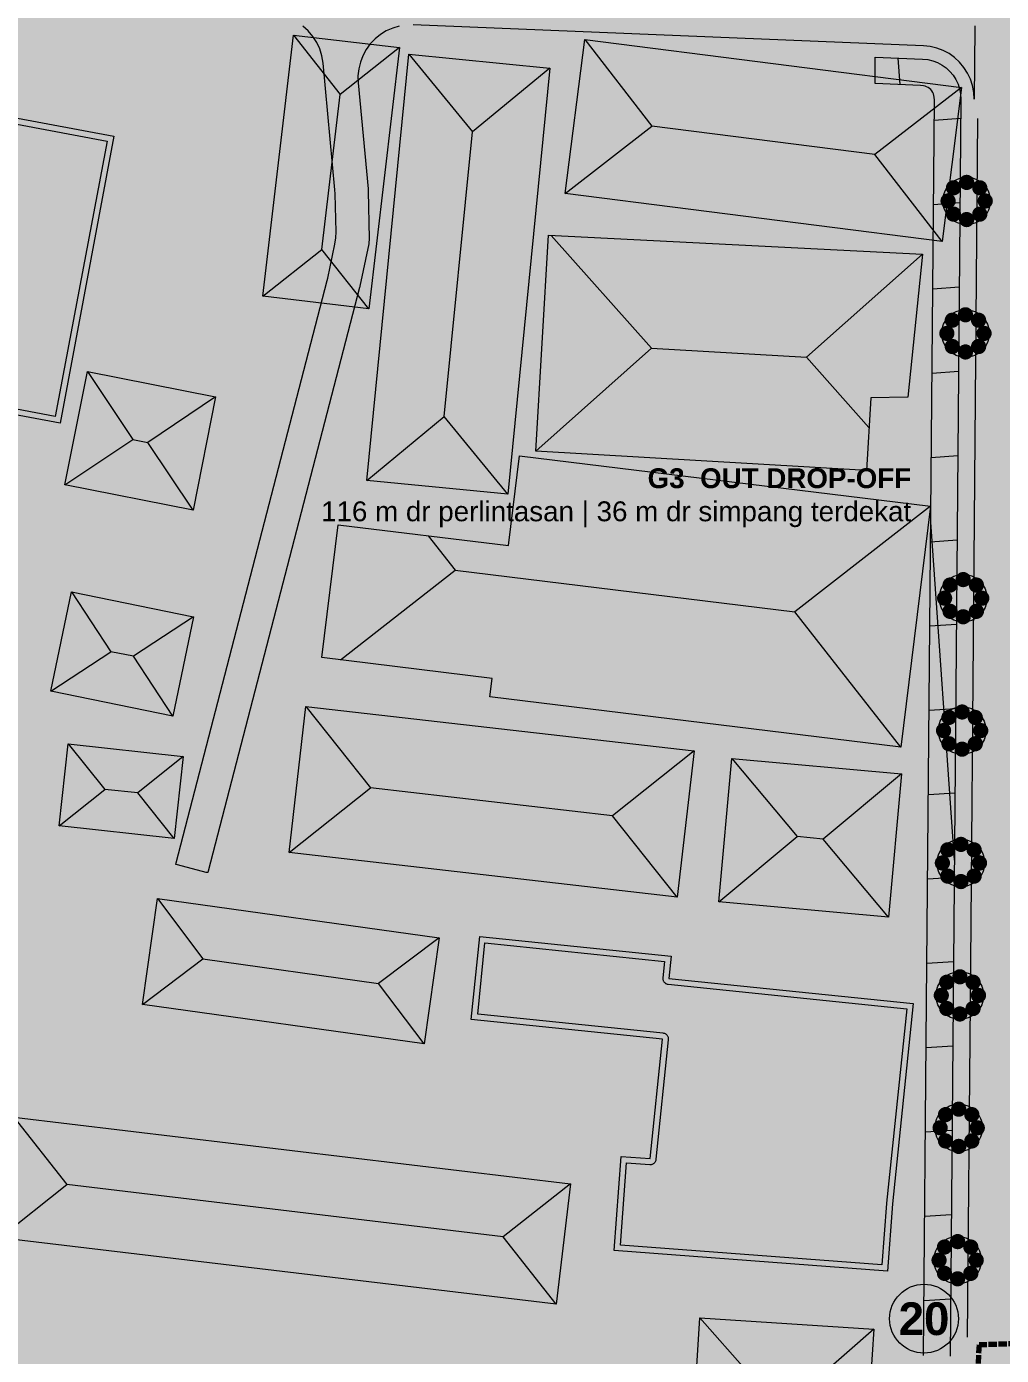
# Model space of a CAD drawing. Header units: metres. Extents: x 305909 to 307171, y 9156037 to 9156671.
# Drawn here: x 306800 to 306873.6, y 9156197.2 to 9156297.6 of the extents above; entities that cross this region are included whole.
import ezdxf
from ezdxf.enums import TextEntityAlignment as Align

# ---------------------------------------------------------------- set-up
doc = ezdxf.new("R2010")
doc.units = ezdxf.units.M
doc.linetypes.add('DASHED2', pattern=[0.762, 0.635, -0.127])
for name, color, linetype, lineweight, true_color in [('B-BANGUNAN_PERDAGANGAN', 7, 'Continuous', 13, 0xde7878), ('B-BAYANGAN', 7, 'Continuous', 0, 0x76786c), ('B-DELINEASI', 7, 'DASHED2', 70, 0xc800c8), ('J-BADAN_KOLEKTOR', 7, 'Continuous', 13, 0x6e6e6e), ('J-MARKA_TEPI', 7, 'Continuous', 13, 0xffffff), ('J-PERKERASAN_JALAN', 7, 'Continuous', 9, 0x989896), ('P-TROTOAR_AYANI', 7, 'Continuous', 9, 0xd6c8b2), ('S-PINTU_KENDARAAN', 7, 'Continuous', 35, 0xd21414), ('S-ZEBRA_CROSS', 7, 'Continuous', 0, 0xffffff), ('S-ZONA_ANTREAN', 7, 'Continuous', 13, 0xeb7878), ('T-NOMOR_ELEMEN', 7, 'Continuous', 18, 0x141414), ('V-JALUR_HIJAU_AYANI', 7, 'Continuous', 0, 0x96cd78), ('V-POHON_PENEDUH', 7, 'Continuous', 13, 0x288232), ('Z-K', 7, 'Continuous', 0, 0xf7dede), ('Z-R', 7, 'Continuous', 0, 0xfaf4e6)]:
    doc.layers.add(name, color=color, linetype=linetype, lineweight=lineweight, true_color=true_color)
doc.styles.add('ARIALB', font='arialbd.ttf')

# ---------------------------------------------------------------- blocks, each defined once
blk = doc.blocks.new('POHON')
at = {"true_color": 0x347638}
h = blk.add_hatch(color=97, dxfattribs=at)
h.dxf.hatch_style = 1
edge = h.paths.add_edge_path()
edge.add_arc((0, 0), 1, 0, 360)
at = {"true_color": 0x3e843e}
h = blk.add_hatch(color=97, dxfattribs=at)
h.dxf.hatch_style = 1
edge = h.paths.add_edge_path()
edge.add_arc((-0.552, 0.552), 0.32, 0, 360)
at = {"true_color": 0x62a556}
h = blk.add_hatch(color=85, dxfattribs=at)
h.dxf.hatch_style = 1
edge = h.paths.add_edge_path()
edge.add_arc((-0.2, 0.22), 0.55, 0, 360)
at = {"true_color": 0x697060}
h = blk.add_hatch(color=251, dxfattribs=at)
h.dxf.hatch_style = 1
edge = h.paths.add_edge_path()
edge.add_arc((0.38, -0.38), 1, 0, 360)
at = {"true_color": 0x3e843e}
h = blk.add_hatch(color=97, dxfattribs=at)
h.dxf.hatch_style = 1
edge = h.paths.add_edge_path()
edge.add_arc((0, 0.78), 0.32, 0, 360)
h = blk.add_hatch(color=97, dxfattribs=at)
h.dxf.hatch_style = 1
edge = h.paths.add_edge_path()
edge.add_arc((0.552, 0.552), 0.32, 0, 360)
h = blk.add_hatch(color=97, dxfattribs=at)
h.dxf.hatch_style = 1
edge = h.paths.add_edge_path()
edge.add_arc((-0.78, 0), 0.32, 0, 360)
h = blk.add_hatch(color=97, dxfattribs=at)
h.dxf.hatch_style = 1
edge = h.paths.add_edge_path()
edge.add_arc((0.78, 0), 0.32, 0, 360)
h = blk.add_hatch(color=97, dxfattribs=at)
h.dxf.hatch_style = 1
edge = h.paths.add_edge_path()
edge.add_arc((-0.552, -0.552), 0.32, 0, 360)
h = blk.add_hatch(color=97, dxfattribs=at)
h.dxf.hatch_style = 1
edge = h.paths.add_edge_path()
edge.add_arc((0, -0.78), 0.32, 0, 360)
h = blk.add_hatch(color=97, dxfattribs=at)
h.dxf.hatch_style = 1
edge = h.paths.add_edge_path()
edge.add_arc((0.552, -0.552), 0.32, 0, 360)
at = {"color": 99, "lineweight": 9, "true_color": 0x235528}
blk.add_circle((0, 0), 1, dxfattribs=at)

msp = doc.modelspace()

# ---------------------------------------------------------------- hatches: boundary and pattern name
at = {"layer": 'B-BANGUNAN_PERDAGANGAN', "true_color": 0xba544e}
h = msp.add_hatch(color=15, dxfattribs=at)
h.dxf.hatch_style = 1
h.paths.add_polyline_path([(306792.85, 9156283.74), (306797.48, 9156283.09), (306798.92, 9156290.76), (306806.61, 9156289.31), (306802.54, 9156267.63), (306794.84, 9156269.07), (306795.95, 9156274.95), (306791.71, 9156275.54), (306791.94, 9156277.21), (306783.86, 9156278.33), (306786.9, 9156300.16), (306794.98, 9156299.03), (306792.85, 9156283.74)])
at = {"layer": 'B-BANGUNAN_PERDAGANGAN', "true_color": 0xd15e57}
h = msp.add_hatch(color=13, dxfattribs=at)
h.dxf.hatch_style = 1
h.paths.add_polyline_path([(306820.17, 9156296.94), (306823.7, 9156292.47), (306822.32, 9156280.75), (306817.85, 9156277.22), (306820.17, 9156296.94)])
at = {"layer": 'B-BANGUNAN_PERDAGANGAN', "true_color": 0xcc5c55}
h = msp.add_hatch(color=13, dxfattribs=at)
h.dxf.hatch_style = 1
h.paths.add_polyline_path([(306823.7, 9156292.47), (306820.17, 9156296.94), (306828.17, 9156296), (306828.17, 9156296), (306823.7, 9156292.47)])
at = {"layer": 'B-BANGUNAN_PERDAGANGAN', "true_color": 0xd15e57}
h = msp.add_hatch(color=13, dxfattribs=at)
h.dxf.hatch_style = 1
h.paths.add_polyline_path([(306847.24, 9156290.06), (306840.69, 9156284.99), (306842.17, 9156296.61), (306847.24, 9156290.06)])
at = {"layer": 'B-BANGUNAN_PERDAGANGAN', "true_color": 0xcc5c55}
h = msp.add_hatch(color=13, dxfattribs=at)
h.dxf.hatch_style = 1
h.paths.add_polyline_path([(306864.08, 9156287.92), (306847.24, 9156290.06), (306842.17, 9156296.61), (306842.17, 9156296.61), (306870.63, 9156293), (306864.08, 9156287.92)])
at = {"layer": 'B-BANGUNAN_PERDAGANGAN', "true_color": 0xa24944}
h = msp.add_hatch(color=15, dxfattribs=at)
h.dxf.hatch_style = 1
h.paths.add_polyline_path([(306822.32, 9156280.75), (306823.7, 9156292.47), (306828.17, 9156296), (306825.85, 9156276.28), (306822.32, 9156280.75)])
at = {"layer": 'B-BANGUNAN_PERDAGANGAN', "true_color": 0xd15e57}
h = msp.add_hatch(color=13, dxfattribs=at)
h.dxf.hatch_style = 1
h.paths.add_polyline_path([(306833.68, 9156289.64), (306831.55, 9156268.13), (306825.7, 9156263.32), (306828.88, 9156295.5), (306833.68, 9156289.64)])
at = {"layer": 'B-BANGUNAN_PERDAGANGAN', "true_color": 0xcc5c55}
h = msp.add_hatch(color=13, dxfattribs=at)
h.dxf.hatch_style = 1
h.paths.add_polyline_path([(306833.68, 9156289.64), (306828.88, 9156295.5), (306839.53, 9156294.44), (306833.68, 9156289.64)])
at = {"layer": 'B-BANGUNAN_PERDAGANGAN', "true_color": 0xa24944}
h = msp.add_hatch(color=15, dxfattribs=at)
h.dxf.hatch_style = 1
h.paths.add_polyline_path([(306836.36, 9156262.27), (306831.55, 9156268.13), (306833.68, 9156289.64), (306839.53, 9156294.44), (306839.53, 9156294.44), (306836.36, 9156262.27)])
h = msp.add_hatch(color=15, dxfattribs=at)
h.dxf.hatch_style = 1
h.paths.add_polyline_path([(306864.08, 9156287.92), (306870.63, 9156293), (306869.15, 9156281.37), (306864.08, 9156287.92)])
at = {"layer": 'B-BANGUNAN_PERDAGANGAN', "true_color": 0xa74b46}
h = msp.add_hatch(color=15, dxfattribs=at)
h.dxf.hatch_style = 1
h.paths.add_polyline_path([(306840.69, 9156284.99), (306840.69, 9156284.99), (306847.24, 9156290.06), (306864.08, 9156287.92), (306869.15, 9156281.37), (306840.69, 9156284.99)])
at = {"layer": 'B-BANGUNAN_PERDAGANGAN', "true_color": 0xcf5d57}
h = msp.add_hatch(color=13, dxfattribs=at)
h.dxf.hatch_style = 1
h.paths.add_polyline_path([(306847.21, 9156273.31), (306838.46, 9156265.53), (306838.46, 9156265.53), (306839.42, 9156281.84), (306839.64, 9156281.82), (306847.21, 9156273.31)])
at = {"layer": 'B-BANGUNAN_PERDAGANGAN', "true_color": 0xca5b55}
h = msp.add_hatch(color=13, dxfattribs=at)
h.dxf.hatch_style = 1
h.paths.add_polyline_path([(306858.92, 9156272.62), (306847.21, 9156273.31), (306839.64, 9156281.82), (306867.67, 9156280.41), (306858.92, 9156272.62)])
at = {"layer": 'B-BANGUNAN_PERDAGANGAN', "true_color": 0xa74b46}
h = msp.add_hatch(color=15, dxfattribs=at)
h.dxf.hatch_style = 1
h.paths.add_polyline_path([(306822.32, 9156280.75), (306825.85, 9156276.28), (306817.85, 9156277.22), (306822.32, 9156280.75)])
at = {"layer": 'B-BANGUNAN_PERDAGANGAN', "true_color": 0xa34944}
h = msp.add_hatch(color=15, dxfattribs=at)
h.dxf.hatch_style = 1
h.paths.add_polyline_path([(306858.92, 9156272.62), (306867.67, 9156280.41), (306866.56, 9156269.61), (306863.77, 9156269.56), (306863.63, 9156267.32), (306858.92, 9156272.62)])
h = msp.add_hatch(color=15, dxfattribs=at)
h.dxf.hatch_style = 1
h.paths.add_polyline_path([(306847.21, 9156273.31), (306858.92, 9156272.62), (306863.63, 9156267.32), (306863.44, 9156264.06), (306838.46, 9156265.53), (306847.21, 9156273.31)])
at = {"layer": 'B-BANGUNAN_PERDAGANGAN', "true_color": 0xd25f58}
h = msp.add_hatch(color=13, dxfattribs=at)
h.dxf.hatch_style = 1
h.paths.add_polyline_path([(306808.04, 9156266.41), (306802.9, 9156262.97), (306804.6, 9156271.55), (306808.04, 9156266.41)])
at = {"layer": 'B-BANGUNAN_PERDAGANGAN', "true_color": 0xca5b54}
h = msp.add_hatch(color=13, dxfattribs=at)
h.dxf.hatch_style = 1
h.paths.add_polyline_path([(306814.29, 9156269.63), (306809.16, 9156266.19), (306808.04, 9156266.41), (306804.6, 9156271.55), (306814.29, 9156269.63)])
at = {"layer": 'B-BANGUNAN_PERDAGANGAN', "true_color": 0xa14843}
h = msp.add_hatch(color=15, dxfattribs=at)
h.dxf.hatch_style = 1
h.paths.add_polyline_path([(306809.16, 9156266.19), (306814.29, 9156269.63), (306812.6, 9156261.06), (306809.16, 9156266.19)])
at = {"layer": 'B-BANGUNAN_PERDAGANGAN', "true_color": 0xa74b46}
h = msp.add_hatch(color=15, dxfattribs=at)
h.dxf.hatch_style = 1
h.paths.add_polyline_path([(306831.55, 9156268.13), (306836.36, 9156262.27), (306825.7, 9156263.32), (306825.7, 9156263.32), (306831.55, 9156268.13)])
at = {"layer": 'B-BANGUNAN_PERDAGANGAN', "true_color": 0xa94c47}
h = msp.add_hatch(color=15, dxfattribs=at)
h.dxf.hatch_style = 1
h.paths.add_polyline_path([(306802.9, 9156262.97), (306808.04, 9156266.41), (306809.16, 9156266.19), (306812.6, 9156261.06), (306812.6, 9156261.06), (306802.9, 9156262.97)])
at = {"layer": 'B-BANGUNAN_PERDAGANGAN', "true_color": 0xd45f58}
h = msp.add_hatch(color=13, dxfattribs=at)
h.dxf.hatch_style = 1
h.paths.add_polyline_path([(306868.27, 9156261.37), (306858.04, 9156253.39), (306832.37, 9156256.54), (306830.34, 9156259.14), (306836.41, 9156258.39), (306837.25, 9156265.18), (306868.27, 9156261.37)])
at = {"layer": 'B-BANGUNAN_PERDAGANGAN', "true_color": 0xa34944}
h = msp.add_hatch(color=15, dxfattribs=at)
h.dxf.hatch_style = 1
h.paths.add_polyline_path([(306866.03, 9156243.17), (306858.04, 9156253.39), (306868.27, 9156261.37), (306866.03, 9156243.17)])
at = {"layer": 'B-BANGUNAN_PERDAGANGAN', "true_color": 0xd15e58}
h = msp.add_hatch(color=13, dxfattribs=at)
h.dxf.hatch_style = 1
h.paths.add_polyline_path([(306832.37, 9156256.54), (306823.71, 9156249.77), (306822.32, 9156249.94), (306823.55, 9156259.97), (306830.34, 9156259.14), (306832.37, 9156256.54)])
at = {"layer": 'B-BANGUNAN_PERDAGANGAN', "true_color": 0xb4514b}
h = msp.add_hatch(color=15, dxfattribs=at)
h.dxf.hatch_style = 1
h.paths.add_polyline_path([(306832.37, 9156256.54), (306858.04, 9156253.39), (306866.03, 9156243.17), (306835.01, 9156246.97), (306835.18, 9156248.36), (306823.71, 9156249.77), (306832.37, 9156256.54)])
at = {"layer": 'B-BANGUNAN_PERDAGANGAN', "true_color": 0xd25f58}
h = msp.add_hatch(color=13, dxfattribs=at)
h.dxf.hatch_style = 1
h.paths.add_polyline_path([(306806.38, 9156250.38), (306801.85, 9156247.4), (306803.41, 9156254.9), (306803.41, 9156254.9), (306806.38, 9156250.38)])
at = {"layer": 'B-BANGUNAN_PERDAGANGAN', "true_color": 0xca5b54}
h = msp.add_hatch(color=13, dxfattribs=at)
h.dxf.hatch_style = 1
h.paths.add_polyline_path([(306808.09, 9156250.03), (306806.38, 9156250.38), (306803.41, 9156254.9), (306812.61, 9156253), (306808.09, 9156250.03)])
at = {"layer": 'B-BANGUNAN_PERDAGANGAN', "true_color": 0xa14843}
h = msp.add_hatch(color=15, dxfattribs=at)
h.dxf.hatch_style = 1
h.paths.add_polyline_path([(306808.09, 9156250.03), (306812.61, 9156253), (306811.06, 9156245.5), (306808.09, 9156250.03)])
at = {"layer": 'B-BANGUNAN_PERDAGANGAN', "true_color": 0xa94c47}
h = msp.add_hatch(color=15, dxfattribs=at)
h.dxf.hatch_style = 1
h.paths.add_polyline_path([(306801.85, 9156247.4), (306806.38, 9156250.38), (306808.09, 9156250.03), (306811.06, 9156245.5), (306801.85, 9156247.4)])
at = {"layer": 'B-BANGUNAN_PERDAGANGAN', "true_color": 0xd15e57}
h = msp.add_hatch(color=13, dxfattribs=at)
h.dxf.hatch_style = 1
h.paths.add_polyline_path([(306821.11, 9156246.23), (306825.99, 9156240.09), (306819.84, 9156235.2), (306819.84, 9156235.2), (306821.11, 9156246.23)])
at = {"layer": 'B-BANGUNAN_PERDAGANGAN', "true_color": 0xcc5c55}
h = msp.add_hatch(color=13, dxfattribs=at)
h.dxf.hatch_style = 1
h.paths.add_polyline_path([(306850.42, 9156242.88), (306850.42, 9156242.88), (306844.27, 9156237.99), (306825.99, 9156240.09), (306821.11, 9156246.23), (306850.42, 9156242.88)])
at = {"layer": 'B-BANGUNAN_PERDAGANGAN', "true_color": 0xd15e57}
h = msp.add_hatch(color=13, dxfattribs=at)
h.dxf.hatch_style = 1
h.paths.add_polyline_path([(306805.91, 9156239.98), (306802.48, 9156237.23), (306803.16, 9156243.41), (306805.91, 9156239.98)])
at = {"layer": 'B-BANGUNAN_PERDAGANGAN', "true_color": 0xcc5c55}
h = msp.add_hatch(color=13, dxfattribs=at)
h.dxf.hatch_style = 1
h.paths.add_polyline_path([(306811.84, 9156242.46), (306808.41, 9156239.71), (306805.91, 9156239.98), (306803.16, 9156243.41), (306803.16, 9156243.41), (306811.84, 9156242.46)])
at = {"layer": 'B-BANGUNAN_PERDAGANGAN', "true_color": 0xa24944}
h = msp.add_hatch(color=15, dxfattribs=at)
h.dxf.hatch_style = 1
h.paths.add_polyline_path([(306808.41, 9156239.71), (306811.84, 9156242.46), (306811.16, 9156236.28), (306811.16, 9156236.28), (306808.41, 9156239.71)])
h = msp.add_hatch(color=15, dxfattribs=at)
h.dxf.hatch_style = 1
h.paths.add_polyline_path([(306844.27, 9156237.99), (306850.42, 9156242.88), (306849.15, 9156231.84), (306844.27, 9156237.99)])
at = {"layer": 'B-BANGUNAN_PERDAGANGAN', "true_color": 0xd05e57}
h = msp.add_hatch(color=13, dxfattribs=at)
h.dxf.hatch_style = 1
h.paths.add_polyline_path([(306853.28, 9156242.32), (306858.2, 9156236.41), (306852.3, 9156231.49), (306852.29, 9156231.49), (306853.28, 9156242.32)])
at = {"layer": 'B-BANGUNAN_PERDAGANGAN', "true_color": 0xcd5c55}
h = msp.add_hatch(color=13, dxfattribs=at)
h.dxf.hatch_style = 1
h.paths.add_polyline_path([(306866.09, 9156241.15), (306860.18, 9156236.23), (306858.2, 9156236.41), (306853.28, 9156242.32), (306866.09, 9156241.15)])
at = {"layer": 'B-BANGUNAN_PERDAGANGAN', "true_color": 0xa34944}
h = msp.add_hatch(color=15, dxfattribs=at)
h.dxf.hatch_style = 1
h.paths.add_polyline_path([(306860.18, 9156236.23), (306866.09, 9156241.15), (306865.1, 9156230.32), (306860.18, 9156236.23)])
at = {"layer": 'B-BANGUNAN_PERDAGANGAN', "true_color": 0xa74b46}
h = msp.add_hatch(color=15, dxfattribs=at)
h.dxf.hatch_style = 1
h.paths.add_polyline_path([(306825.99, 9156240.09), (306844.27, 9156237.99), (306849.15, 9156231.84), (306819.84, 9156235.2), (306825.99, 9156240.09)])
h = msp.add_hatch(color=15, dxfattribs=at)
h.dxf.hatch_style = 1
h.paths.add_polyline_path([(306805.91, 9156239.98), (306808.41, 9156239.71), (306811.16, 9156236.28), (306802.48, 9156237.23), (306805.91, 9156239.98)])
at = {"layer": 'B-BANGUNAN_PERDAGANGAN', "true_color": 0xa64b46}
h = msp.add_hatch(color=15, dxfattribs=at)
h.dxf.hatch_style = 1
h.paths.add_polyline_path([(306858.2, 9156236.41), (306860.18, 9156236.23), (306865.1, 9156230.32), (306852.3, 9156231.49), (306858.2, 9156236.41)])
at = {"layer": 'B-BANGUNAN_PERDAGANGAN', "true_color": 0xd15e57}
h = msp.add_hatch(color=13, dxfattribs=at)
h.dxf.hatch_style = 1
h.paths.add_polyline_path([(306813.33, 9156227.18), (306808.77, 9156223.73), (306809.89, 9156231.74), (306813.33, 9156227.18)])
at = {"layer": 'B-BANGUNAN_PERDAGANGAN', "true_color": 0xcb5c55}
h = msp.add_hatch(color=13, dxfattribs=at)
h.dxf.hatch_style = 1
h.paths.add_polyline_path([(306831.16, 9156228.77), (306826.6, 9156225.33), (306813.33, 9156227.18), (306809.89, 9156231.74), (306831.16, 9156228.77)])
at = {"layer": 'B-BANGUNAN_PERDAGANGAN', "true_color": 0xa24944}
h = msp.add_hatch(color=15, dxfattribs=at)
h.dxf.hatch_style = 1
h.paths.add_polyline_path([(306830.04, 9156220.77), (306830.04, 9156220.77), (306826.6, 9156225.33), (306831.16, 9156228.77), (306830.04, 9156220.77)])
at = {"layer": 'B-BANGUNAN_PERDAGANGAN', "true_color": 0xba544e}
h = msp.add_hatch(color=15, dxfattribs=at)
h.dxf.hatch_style = 1
h.paths.add_polyline_path([(306866.97, 9156223.8), (306865.41, 9156208.68), (306865.03, 9156203.58), (306844.38, 9156205.15), (306844.92, 9156212.26), (306847.11, 9156212.1), (306848.04, 9156221.11), (306833.58, 9156222.6), (306834.23, 9156228.88), (306848.69, 9156227.39), (306848.52, 9156225.7), (306866.97, 9156223.8)])
at = {"layer": 'B-BANGUNAN_PERDAGANGAN', "true_color": 0xa84b46}
h = msp.add_hatch(color=15, dxfattribs=at)
h.dxf.hatch_style = 1
h.paths.add_polyline_path([(306813.33, 9156227.18), (306826.6, 9156225.33), (306830.04, 9156220.77), (306808.77, 9156223.73), (306808.77, 9156223.73), (306813.33, 9156227.18)])
at = {"layer": 'B-BANGUNAN_PERDAGANGAN', "true_color": 0xd15e57}
h = msp.add_hatch(color=13, dxfattribs=at)
h.dxf.hatch_style = 1
h.paths.add_polyline_path([(306803.05, 9156210.13), (306797.96, 9156206.12), (306799.04, 9156215.22), (306803.05, 9156210.13)])
at = {"layer": 'B-BANGUNAN_PERDAGANGAN', "true_color": 0xcc5c55}
h = msp.add_hatch(color=13, dxfattribs=at)
h.dxf.hatch_style = 1
h.paths.add_polyline_path([(306836, 9156206.19), (306803.05, 9156210.13), (306799.04, 9156215.22), (306841.09, 9156210.2), (306836, 9156206.19)])
at = {"layer": 'B-BANGUNAN_PERDAGANGAN', "true_color": 0xa74b46}
h = msp.add_hatch(color=15, dxfattribs=at)
h.dxf.hatch_style = 1
h.paths.add_polyline_path([(306797.96, 9156206.12), (306797.96, 9156206.12), (306803.05, 9156210.13), (306836, 9156206.19), (306840, 9156201.09), (306797.96, 9156206.12)])
at = {"layer": 'B-BANGUNAN_PERDAGANGAN', "true_color": 0xa24944}
h = msp.add_hatch(color=15, dxfattribs=at)
h.dxf.hatch_style = 1
h.paths.add_polyline_path([(306836, 9156206.19), (306841.09, 9156210.2), (306841.09, 9156210.2), (306840, 9156201.09), (306836, 9156206.19)])
at = {"layer": 'B-BANGUNAN_PERDAGANGAN', "true_color": 0xd05e57}
h = msp.add_hatch(color=13, dxfattribs=at)
h.dxf.hatch_style = 1
h.paths.add_polyline_path([(306854.46, 9156195.98), (306850.38, 9156192.4), (306850.87, 9156200.07), (306854.46, 9156195.98)])
at = {"layer": 'B-BANGUNAN_PERDAGANGAN', "true_color": 0xcd5c56}
h = msp.add_hatch(color=13, dxfattribs=at)
h.dxf.hatch_style = 1
h.paths.add_polyline_path([(306859.91, 9156195.63), (306854.46, 9156195.98), (306850.87, 9156200.07), (306863.99, 9156199.22), (306863.99, 9156199.22), (306859.91, 9156195.63)])
at = {"layer": 'B-BANGUNAN_PERDAGANGAN', "true_color": 0xa34944}
h = msp.add_hatch(color=15, dxfattribs=at)
h.dxf.hatch_style = 1
h.paths.add_polyline_path([(306859.91, 9156195.63), (306863.99, 9156199.22), (306863.5, 9156191.55), (306859.91, 9156195.63)])
at = {"layer": 'B-BAYANGAN', "true_color": 0x76786c}
h = msp.add_hatch(color=8, dxfattribs=at)
h.dxf.hatch_style = 1
h.paths.add_polyline_path([(306793.9, 9156282.69), (306798.53, 9156282.04), (306799.97, 9156289.71), (306807.66, 9156288.26), (306803.59, 9156266.58), (306795.89, 9156268.02), (306797, 9156273.9), (306792.76, 9156274.49), (306792.99, 9156276.16), (306784.91, 9156277.28), (306787.95, 9156299.11), (306796.03, 9156297.98), (306793.9, 9156282.69)])
h = msp.add_hatch(color=8, dxfattribs=at)
h.dxf.hatch_style = 1
h.paths.add_polyline_path([(306829.22, 9156294.95), (306826.9, 9156275.23), (306818.9, 9156276.17), (306821.22, 9156295.89), (306829.22, 9156294.95)])
h = msp.add_hatch(color=8, dxfattribs=at)
h.dxf.hatch_style = 1
h.paths.add_polyline_path([(306871.68, 9156291.95), (306870.2, 9156280.32), (306841.74, 9156283.94), (306843.22, 9156295.56), (306871.68, 9156291.95)])
h = msp.add_hatch(color=8, dxfattribs=at)
h.dxf.hatch_style = 1
h.paths.add_polyline_path([(306840.58, 9156293.39), (306837.41, 9156261.22), (306826.75, 9156262.27), (306829.93, 9156294.45), (306840.58, 9156293.39)])
h = msp.add_hatch(color=8, dxfattribs=at)
h.dxf.hatch_style = 1
h.paths.add_polyline_path([(306864.82, 9156268.51), (306864.49, 9156263.01), (306839.51, 9156264.48), (306840.47, 9156280.79), (306868.72, 9156279.36), (306867.61, 9156268.56), (306864.82, 9156268.51)])
h = msp.add_hatch(color=8, dxfattribs=at)
h.dxf.hatch_style = 1
h.paths.add_polyline_path([(306815.34, 9156268.58), (306813.65, 9156260.01), (306803.95, 9156261.92), (306805.65, 9156270.5), (306815.34, 9156268.58)])
h = msp.add_hatch(color=8, dxfattribs=at)
h.dxf.hatch_style = 1
h.paths.add_polyline_path([(306869.32, 9156260.32), (306867.08, 9156242.12), (306836.06, 9156245.92), (306836.23, 9156247.31), (306823.37, 9156248.89), (306824.6, 9156258.92), (306837.46, 9156257.34), (306838.3, 9156264.13), (306869.32, 9156260.32)])
h = msp.add_hatch(color=8, dxfattribs=at)
h.dxf.hatch_style = 1
h.paths.add_polyline_path([(306813.66, 9156251.95), (306812.11, 9156244.45), (306802.9, 9156246.35), (306804.46, 9156253.85), (306813.66, 9156251.95)])
h = msp.add_hatch(color=8, dxfattribs=at)
h.dxf.hatch_style = 1
h.paths.add_polyline_path([(306800.77, 9156247.23), (306800.24, 9156235.38), (306790.4, 9156235.82), (306790.93, 9156247.67), (306800.77, 9156247.23)])
h = msp.add_hatch(color=8, dxfattribs=at)
h.dxf.hatch_style = 1
h.paths.add_polyline_path([(306851.47, 9156241.83), (306850.2, 9156230.79), (306820.89, 9156234.15), (306822.16, 9156245.19), (306851.47, 9156241.83)])
h = msp.add_hatch(color=8, dxfattribs=at)
h.dxf.hatch_style = 1
h.paths.add_polyline_path([(306812.89, 9156241.41), (306812.21, 9156235.23), (306803.53, 9156236.18), (306804.21, 9156242.36), (306812.89, 9156241.41)])
h = msp.add_hatch(color=8, dxfattribs=at)
h.dxf.hatch_style = 1
h.paths.add_polyline_path([(306867.14, 9156240.11), (306866.15, 9156229.27), (306853.34, 9156230.44), (306854.33, 9156241.27), (306867.14, 9156240.11)])
h = msp.add_hatch(color=8, dxfattribs=at)
h.dxf.hatch_style = 1
h.paths.add_polyline_path([(306832.21, 9156227.72), (306831.09, 9156219.72), (306809.82, 9156222.68), (306810.94, 9156230.69), (306832.21, 9156227.72)])
h = msp.add_hatch(color=8, dxfattribs=at)
h.dxf.hatch_style = 1
h.paths.add_polyline_path([(306868.02, 9156222.75), (306866.46, 9156207.62), (306866.08, 9156202.53), (306845.43, 9156204.1), (306845.97, 9156211.21), (306848.16, 9156211.05), (306849.09, 9156220.06), (306834.63, 9156221.55), (306835.28, 9156227.83), (306849.74, 9156226.34), (306849.57, 9156224.65), (306868.02, 9156222.75)])
h = msp.add_hatch(color=8, dxfattribs=at)
h.dxf.hatch_style = 1
h.paths.add_polyline_path([(306842.14, 9156209.15), (306841.05, 9156200.04), (306799.01, 9156205.07), (306800.09, 9156214.17), (306842.14, 9156209.15)])
h = msp.add_hatch(color=8, dxfattribs=at)
h.dxf.hatch_style = 1
h.paths.add_polyline_path([(306865.04, 9156198.17), (306864.55, 9156190.5), (306851.43, 9156191.35), (306851.92, 9156199.02), (306865.04, 9156198.17)])
at = {"layer": 'J-BADAN_KOLEKTOR', "true_color": 0x54565a}
h = msp.add_hatch(color=251, dxfattribs=at)
h.dxf.hatch_style = 1
h.paths.add_polyline_path([(306889.93, 9156640), (306895.94, 9156640), (306895.48, 9156629.11), (306895.47, 9156629.09), (306895.47, 9156629.06), (306893.32, 9156557.75), (306893.15, 9156552.27), (306893.01, 9156547.72), (306892.99, 9156546.71), (306891.34, 9156465.67), (306891.24, 9156460.85), (306891.22, 9156460.57), (306890.64, 9156455.57), (306884.99, 9156406.25), (306884.35, 9156400.69), (306883.99, 9156395.1), (306877.63, 9156297.46), (306877.62, 9156297.35), (306877.62, 9156297.24), (306877.5, 9156282.78), (306877.04, 9156229.12), (306876.99, 9156223.83), (306876.94, 9156218.12), (306876.81, 9156202.95), (306876.76, 9156196.86), (306876.75, 9156196.67), (306876.43, 9156192.14), (306875.84, 9156183.84), (306875.84, 9156183.82), (306875.83, 9156183.79), (306874.01, 9156152.68), (306874.01, 9156152.67), (306874.01, 9156152.67), (306873.9, 9156150.69), (306873.79, 9156148.75), (306873.79, 9156148.67), (306873.79, 9156148.59), (306873.74, 9156145.72), (306873.72, 9156144.14), (306873.72, 9156144.1), (306873.72, 9156144.04), (306873.72, 9156144.02), (306873.71, 9156143.99), (306873.66, 9156142.89), (306873.49, 9156139.81), (306873.49, 9156139.75), (306873.49, 9156139.7), (306873.21, 9156129.07), (306873.06, 9156123.08), (306872.86, 9156115.62), (306872.83, 9156115.25), (306872.16, 9156110.83), (306864.19, 9156058.08), (306864.17, 9156057.9), (306864.16, 9156057.73), (306863.08, 9156040), (306857.07, 9156040), (306857.11, 9156040.77), (306857.84, 9156052.64), (306858.19, 9156058.4), (306858.21, 9156058.67), (306858.91, 9156063.26), (306864.38, 9156099.48), (306866.83, 9156115.72), (306866.87, 9156115.97), (306866.88, 9156116.21), (306866.92, 9156117.98), (306867.49, 9156139.94), (306867.5, 9156139.96), (306867.5, 9156140), (306867.5, 9156140.01), (306867.5, 9156140.04), (306867.72, 9156144.19), (306867.72, 9156144.26), (306867.72, 9156144.34), (306867.78, 9156148.3), (306867.79, 9156148.8), (306867.79, 9156148.84), (306867.79, 9156148.92), (306867.79, 9156148.92), (306867.79, 9156148.96), (306867.86, 9156150.18), (306868.02, 9156153.01), (306869.54, 9156179), (306869.85, 9156184.19), (306869.85, 9156184.22), (306870.26, 9156189.94), (306870.6, 9156194.73), (306870.75, 9156196.88), (306870.76, 9156197.01), (306870.76, 9156197.13), (306870.86, 9156208.72), (306870.99, 9156223.88), (306870.99, 9156223.88), (306871.58, 9156292.11), (306871.62, 9156297.49), (306871.63, 9156297.66), (306871.98, 9156303.08), (306872.91, 9156317.4), (306878.37, 9156401.13), (306878.37, 9156401.18), (306878.38, 9156401.27), (306878.39, 9156401.32), (306880.54, 9156420.14), (306884.6, 9156455.53), (306885.24, 9156461.11), (306885.36, 9156467.08), (306887.02, 9156547.85), (306887.02, 9156547.87), (306887.15, 9156552.45), (306887.15, 9156552.45), (306889.3, 9156623.57), (306889.3, 9156623.57), (306889.48, 9156629.29), (306889.48, 9156629.32), (306889.7, 9156634.53), (306889.93, 9156640)])
at = {"layer": 'J-MARKA_TEPI', "true_color": 0xffffff}
h = msp.add_hatch(color=7, dxfattribs=at)
h.dxf.hatch_style = 1
h.paths.add_polyline_path([(306872.76, 9156257.2), (306873.46, 9156255.6), (306873.01, 9156255.6), (306873.01, 9156252.8), (306872.51, 9156252.8), (306872.51, 9156255.6), (306872.06, 9156255.6)])
at = {"layer": 'J-PERKERASAN_JALAN', "true_color": 0x989896}
h = msp.add_hatch(color=252, dxfattribs=at)
h.dxf.hatch_style = 1
h.paths.add_polyline_path([(306746.83, 9156309.68), (306817.41, 9156301.82), (306817.92, 9156301.8), (306818.43, 9156301.84), (306818.93, 9156301.94), (306819.41, 9156302.11), (306819.87, 9156302.34), (306820.29, 9156302.63), (306820.67, 9156302.96), (306821.01, 9156303.35), (306821.3, 9156303.77), (306821.53, 9156304.22), (306821.7, 9156304.71), (306821.81, 9156305.2), (306821.85, 9156305.71), (306822.32, 9156328.11), (306822.29, 9156328.64), (306822.2, 9156329.16), (306822.04, 9156329.66), (306821.82, 9156330.13), (306821.54, 9156330.57), (306821.2, 9156330.97), (306820.81, 9156331.33), (306820.38, 9156331.63), (306819.91, 9156331.87), (306819.42, 9156332.04), (306818.9, 9156332.15), (306796.8, 9156335.44), (306796.71, 9156335.46), (306796.54, 9156335.5), (306796.4, 9156335.55), (306796.27, 9156335.61), (306796.15, 9156335.68), (306796.01, 9156335.78), (306795.93, 9156335.85), (306794.59, 9156337.06), (306794.52, 9156337.13), (306794.39, 9156337.27), (306794.3, 9156337.39), (306794.22, 9156337.53), (306794.16, 9156337.68), (306794.1, 9156337.85), (306794.08, 9156337.95), (306793.79, 9156339.33), (306793.78, 9156339.42), (306793.76, 9156339.57), (306793.76, 9156339.71), (306793.77, 9156339.87), (306793.78, 9156339.95), (306798.23, 9156368.18), (306798.25, 9156368.3), (306798.38, 9156368.29), (306801.08, 9156367.86), (306801.2, 9156367.83), (306801.19, 9156367.71), (306797.21, 9156342.49), (306797.17, 9156341.97), (306797.19, 9156341.44), (306797.28, 9156340.92), (306797.44, 9156340.42), (306797.66, 9156339.94), (306797.94, 9156339.5), (306798.28, 9156339.1), (306798.67, 9156338.74), (306799.1, 9156338.44), (306799.57, 9156338.2), (306800.06, 9156338.02), (306800.58, 9156337.91), (306821.49, 9156334.8), (306821.59, 9156334.79), (306821.75, 9156334.75), (306821.89, 9156334.7), (306822.02, 9156334.64), (306822.14, 9156334.56), (306822.26, 9156334.48), (306822.39, 9156334.37), (306822.45, 9156334.3), (306824.29, 9156332.32), (306824.36, 9156332.24), (306824.47, 9156332.09), (306824.56, 9156331.95), (306824.64, 9156331.77), (306824.67, 9156331.67), (306825.25, 9156329.86), (306825.28, 9156329.76), (306825.32, 9156329.57), (306825.34, 9156329.38), (306825.34, 9156329.26), (306824.84, 9156305.02), (306824.86, 9156304.51), (306824.95, 9156304), (306825.1, 9156303.5), (306825.32, 9156303.03), (306825.59, 9156302.6), (306825.92, 9156302.2), (306826.3, 9156301.85), (306826.72, 9156301.55), (306827.17, 9156301.3), (306827.66, 9156301.12), (306828.16, 9156301), (306828.67, 9156300.94), (306867.83, 9156299.34), (306868.34, 9156299.35), (306868.85, 9156299.43), (306869.35, 9156299.57), (306869.82, 9156299.78), (306870.26, 9156300.04), (306870.66, 9156300.36), (306871.02, 9156300.73), (306871.33, 9156301.14), (306871.59, 9156301.59), (306871.78, 9156302.07), (306871.91, 9156302.57), (306871.98, 9156303.08), (306871.63, 9156297.66), (306871.62, 9156297.49), (306871.58, 9156292.11), (306871.55, 9156292.62), (306871.45, 9156293.13), (306871.3, 9156293.61), (306871.08, 9156294.08), (306870.8, 9156294.51), (306870.47, 9156294.9), (306870.1, 9156295.25), (306869.68, 9156295.55), (306869.23, 9156295.79), (306868.75, 9156295.97), (306868.25, 9156296.09), (306867.74, 9156296.14), (306829.2, 9156297.72), (306828.68, 9156297.7), (306828.16, 9156297.62), (306827.66, 9156297.48), (306827.18, 9156297.26), (306826.73, 9156296.99), (306826.33, 9156296.66), (306825.96, 9156296.28), (306825.66, 9156295.86), (306825.41, 9156295.39), (306825.22, 9156294.91), (306825.1, 9156294.4), (306825.04, 9156293.87), (306825.06, 9156293.35), (306825.8, 9156285.33), (306825.81, 9156285.26), (306825.81, 9156285.24), (306825.81, 9156285.17), (306825.89, 9156281.59), (306825.89, 9156281.5), (306825.87, 9156281.29), (306825.85, 9156281.19), (306825.18, 9156277.99), (306825.17, 9156277.94), (306825.17, 9156277.93), (306825.15, 9156277.89), (306813.73, 9156233.8), (306813.69, 9156233.69), (306813.57, 9156233.71), (306811.4, 9156234.27), (306811.29, 9156234.31), (306811.31, 9156234.43), (306822.71, 9156278.42), (306822.75, 9156278.6), (306823.3, 9156281.17), (306823.36, 9156281.63), (306823.38, 9156282.09), (306823.32, 9156284.97), (306823.3, 9156285.25), (306822.41, 9156294.83), (306822.32, 9156295.37), (306822.16, 9156295.9), (306821.93, 9156296.39), (306821.63, 9156296.85), (306821.28, 9156297.27), (306820.87, 9156297.63), (306820.42, 9156297.93), (306819.93, 9156298.17), (306819.41, 9156298.34), (306818.87, 9156298.44), (306746.83, 9156306.46), (306746.83, 9156309.68)])
at = {"layer": 'P-TROTOAR_AYANI', "true_color": 0xd4ccbe}
h = msp.add_hatch(color=9, dxfattribs=at)
h.dxf.hatch_style = 1
h.paths.add_polyline_path([(306867.67, 9156295.14), (306868.08, 9156295.1), (306868.45, 9156295.01), (306868.81, 9156294.88), (306869.15, 9156294.69), (306869.47, 9156294.47), (306869.75, 9156294.21), (306869.99, 9156293.92), (306870.2, 9156293.59), (306870.36, 9156293.25), (306870.48, 9156292.88), (306870.55, 9156292.5), (306870.58, 9156292.09), (306869.99, 9156223.89), (306869.76, 9156197.16), (306869.75, 9156196.94), (306869.26, 9156190.04), (306869.2, 9156189.61), (306869.09, 9156189.23), (306868.94, 9156188.86), (306868.73, 9156188.52), (306868.48, 9156188.2), (306868.19, 9156187.93), (306867.87, 9156187.69), (306867.52, 9156187.5), (306867.15, 9156187.36), (306866.76, 9156187.26), (306866.36, 9156187.23), (306865.92, 9156187.24), (306862.57, 9156187.59), (306862.71, 9156189.59), (306866.06, 9156189.24), (306866.3, 9156189.23), (306866.43, 9156189.24), (306866.56, 9156189.27), (306866.68, 9156189.32), (306866.8, 9156189.38), (306866.91, 9156189.46), (306867, 9156189.55), (306867.08, 9156189.66), (306867.15, 9156189.77), (306867.2, 9156189.89), (306867.24, 9156190.02), (306867.27, 9156190.25), (306867.76, 9156197.05), (306867.76, 9156197.21), (306867.99, 9156223.9), (306868.57, 9156292.04), (306868.56, 9156292.26), (306868.54, 9156292.39), (306868.5, 9156292.51), (306868.45, 9156292.62), (306868.38, 9156292.73), (306868.3, 9156292.83), (306868.2, 9156292.92), (306868.1, 9156292.99), (306867.99, 9156293.05), (306867.87, 9156293.09), (306867.74, 9156293.12), (306867.52, 9156293.15), (306864.09, 9156293.29), (306864.1, 9156295.29), (306867.67, 9156295.14)])
at = {"layer": 'P-TROTOAR_AYANI', "true_color": 0xbeb6a8}
h = msp.add_hatch(dxfattribs=at)
h.set_pattern_fill('NET', color=253, scale=2, angle=4)
h.paths.add_polyline_path([(306867.67, 9156295.14), (306868.08, 9156295.1), (306868.45, 9156295.01), (306868.81, 9156294.88), (306869.15, 9156294.69), (306869.47, 9156294.47), (306869.75, 9156294.21), (306869.99, 9156293.92), (306870.2, 9156293.59), (306870.36, 9156293.25), (306870.48, 9156292.88), (306870.55, 9156292.5), (306870.58, 9156292.09), (306869.99, 9156223.89), (306869.76, 9156197.16), (306869.75, 9156196.94), (306869.26, 9156190.04), (306869.2, 9156189.61), (306869.09, 9156189.23), (306868.94, 9156188.86), (306868.73, 9156188.52), (306868.48, 9156188.2), (306868.19, 9156187.93), (306867.87, 9156187.69), (306867.52, 9156187.5), (306867.15, 9156187.36), (306866.76, 9156187.26), (306866.36, 9156187.23), (306865.92, 9156187.24), (306862.57, 9156187.59), (306862.71, 9156189.59), (306866.06, 9156189.24), (306866.3, 9156189.23), (306866.43, 9156189.24), (306866.56, 9156189.27), (306866.68, 9156189.32), (306866.8, 9156189.38), (306866.91, 9156189.46), (306867, 9156189.55), (306867.08, 9156189.66), (306867.15, 9156189.77), (306867.2, 9156189.89), (306867.24, 9156190.02), (306867.27, 9156190.25), (306867.76, 9156197.05), (306867.76, 9156197.21), (306867.99, 9156223.9), (306868.57, 9156292.04), (306868.56, 9156292.26), (306868.54, 9156292.39), (306868.5, 9156292.51), (306868.45, 9156292.62), (306868.38, 9156292.73), (306868.3, 9156292.83), (306868.2, 9156292.92), (306868.1, 9156292.99), (306867.99, 9156293.05), (306867.87, 9156293.09), (306867.74, 9156293.12), (306867.52, 9156293.15), (306864.09, 9156293.29), (306864.1, 9156295.29), (306867.67, 9156295.14)])
at = {"layer": 'S-ZEBRA_CROSS', "true_color": 0xffffff}
h = msp.add_hatch(color=7, dxfattribs=at)
h.dxf.hatch_style = 1
h.paths.add_polyline_path([(306868.18, 9156226.5), (306868.18, 9156229.5), (306868.68, 9156229.5), (306868.68, 9156226.5), (306868.18, 9156226.5)])
h = msp.add_hatch(color=7, dxfattribs=at)
h.dxf.hatch_style = 1
h.paths.add_polyline_path([(306868.98, 9156226.5), (306868.98, 9156229.5), (306869.48, 9156229.5), (306869.48, 9156226.5), (306868.98, 9156226.5)])
h = msp.add_hatch(color=7, dxfattribs=at)
h.dxf.hatch_style = 1
h.paths.add_polyline_path([(306869.78, 9156226.5), (306869.78, 9156229.5), (306870.28, 9156229.5), (306870.28, 9156226.5), (306869.78, 9156226.5)])
h = msp.add_hatch(color=7, dxfattribs=at)
h.dxf.hatch_style = 1
h.paths.add_polyline_path([(306870.58, 9156226.5), (306870.58, 9156229.5), (306871.08, 9156229.5), (306871.08, 9156226.5), (306870.58, 9156226.5)])
h = msp.add_hatch(color=7, dxfattribs=at)
h.dxf.hatch_style = 1
h.paths.add_polyline_path([(306871.38, 9156226.5), (306871.38, 9156229.5), (306871.88, 9156229.5), (306871.88, 9156226.5), (306871.38, 9156226.5)])
h = msp.add_hatch(color=7, dxfattribs=at)
h.dxf.hatch_style = 1
h.paths.add_polyline_path([(306872.18, 9156226.5), (306872.18, 9156229.5), (306872.68, 9156229.5), (306872.68, 9156226.5), (306872.18, 9156226.5)])
h = msp.add_hatch(color=7, dxfattribs=at)
h.dxf.hatch_style = 1
h.paths.add_polyline_path([(306872.98, 9156226.5), (306872.98, 9156229.5), (306873.48, 9156229.5), (306873.48, 9156226.5), (306872.98, 9156226.5)])
at = {"layer": 'S-ZONA_ANTREAN', "true_color": 0xe27870}
h = msp.add_hatch(color=23, dxfattribs=at)
h.dxf.hatch_style = 1
h.paths.add_polyline_path([(306871.08, 9156154), (306874.01, 9156226), (306877.01, 9156226), (306874.08, 9156154), (306871.08, 9156154)])
at = {"layer": 'T-NOMOR_ELEMEN', "true_color": 0xffffff}
h = msp.add_hatch(color=7, dxfattribs=at)
h.dxf.hatch_style = 1
edge = h.paths.add_edge_path()
edge.add_arc((306867.79, 9156200), 2.6, 0, 360)
at = {"layer": 'V-JALUR_HIJAU_AYANI', "true_color": 0x84ba60}
h = msp.add_hatch(color=83, dxfattribs=at)
h.dxf.hatch_style = 1
h.paths.add_polyline_path([(306867.74, 9156296.14), (306868.25, 9156296.09), (306868.75, 9156295.97), (306869.23, 9156295.79), (306869.68, 9156295.55), (306870.1, 9156295.25), (306870.47, 9156294.9), (306870.8, 9156294.51), (306871.08, 9156294.08), (306871.3, 9156293.61), (306871.45, 9156293.13), (306871.55, 9156292.62), (306871.58, 9156292.11), (306870.99, 9156223.88), (306870.76, 9156197.13), (306870.75, 9156196.88), (306870.26, 9156189.94), (306870.18, 9156189.41), (306870.04, 9156188.89), (306869.83, 9156188.4), (306869.56, 9156187.94), (306869.22, 9156187.53), (306868.84, 9156187.16), (306868.41, 9156186.84), (306867.94, 9156186.59), (306867.44, 9156186.4), (306866.92, 9156186.28), (306866.39, 9156186.22), (306865.85, 9156186.24), (306862.5, 9156186.59), (306862.57, 9156187.59), (306865.92, 9156187.24), (306866.36, 9156187.23), (306866.76, 9156187.26), (306867.15, 9156187.36), (306867.52, 9156187.5), (306867.87, 9156187.69), (306868.19, 9156187.93), (306868.48, 9156188.2), (306868.73, 9156188.52), (306868.94, 9156188.86), (306869.09, 9156189.23), (306869.2, 9156189.61), (306869.26, 9156190.04), (306869.75, 9156196.94), (306869.76, 9156197.16), (306869.99, 9156223.89), (306870.58, 9156292.09), (306870.55, 9156292.5), (306870.48, 9156292.88), (306870.36, 9156293.25), (306870.2, 9156293.59), (306869.99, 9156293.92), (306869.75, 9156294.21), (306869.47, 9156294.47), (306869.15, 9156294.69), (306868.81, 9156294.88), (306868.45, 9156295.01), (306868.08, 9156295.1), (306867.67, 9156295.14), (306864.1, 9156295.29), (306864.11, 9156296.29), (306867.74, 9156296.14)])
at = {"layer": 'Z-K', "true_color": 0xe4dfd4}
h = msp.add_hatch(color=254, dxfattribs=at)
h.dxf.hatch_style = 1
h.paths.add_polyline_path([(306887.37, 9156398.5), (306879.78, 9156199.5), (306885.6, 9156199.8), (306885.5, 9156198.46), (306873.69, 9156198.08), (306871.95, 9156198.02), (306860.75, 9156203.08), (306860.76, 9156203.36), (306859.22, 9156180.76), (306859.07, 9156178.56), (306858.79, 9156174.42), (306856.6, 9156141.93), (306856.57, 9156141.93), (306843.97, 9156139.65), (306841.66, 9156139.39), (306832.65, 9156160.25), (306794.32, 9156155.54), (306785.07, 9156153.87), (306754.67, 9156148.38), (306780.83, 9156466.64), (306812.82, 9156460.6), (306875.79, 9156457.91), (306875.5, 9156453.03), (306875.5, 9156452.99), (306872.7, 9156405.23), (306919.29, 9156400.09), (306965.89, 9156394.96), (306958.22, 9156259.5), (306956, 9156259.5), (306955.95, 9156259.5), (306955.9, 9156259.49), (306955.85, 9156259.48), (306955.81, 9156259.46), (306955.76, 9156259.44), (306955.72, 9156259.42), (306955.68, 9156259.39), (306955.67, 9156259.37), (306932.21, 9156261.12), (306956.8, 9156262.5), (306955.5, 9156309.7), (306959, 9156392), (306887.37, 9156398.5)])
at = {"layer": 'Z-R', "true_color": 0xe2eacc}
h = msp.add_hatch(color=254, dxfattribs=at)
h.dxf.hatch_style = 1
h.paths.add_polyline_path([(306871.95, 9156198.02), (306868.84, 9156144.14), (306867.1, 9156143.83), (306856.6, 9156141.93), (306858.79, 9156174.42), (306859.07, 9156178.56), (306859.22, 9156180.76), (306860.76, 9156203.36), (306860.75, 9156203.08), (306871.95, 9156198.02), (306871.95, 9156198.02), (306871.95, 9156198.02)])

# ---------------------------------------------------------------- linework, layer by layer
at = {"layer": 'B-BANGUNAN_PERDAGANGAN', "color": 29, "lineweight": 9, "true_color": 0x662e2a}
for p, q in [((306820.17, 9156296.94), (306823.7, 9156292.47)), ((306842.17, 9156296.61), (306847.24, 9156290.06)), ((306828.17, 9156296), (306823.7, 9156292.47)), ((306828.88, 9156295.5), (306833.68, 9156289.64)), ((306839.53, 9156294.44), (306833.68, 9156289.64)), ((306822.32, 9156280.75), (306823.7, 9156292.47)), ((306870.63, 9156293), (306864.08, 9156287.92)), ((306831.55, 9156268.13), (306833.68, 9156289.64)), ((306840.69, 9156284.99), (306847.24, 9156290.06)), ((306864.08, 9156287.92), (306847.24, 9156290.06)), ((306869.15, 9156281.37), (306864.08, 9156287.92)), ((306839.64, 9156281.82), (306847.21, 9156273.31)), ((306817.85, 9156277.22), (306822.32, 9156280.75)), ((306825.85, 9156276.28), (306822.32, 9156280.75)), ((306867.67, 9156280.41), (306858.92, 9156272.62)), ((306838.46, 9156265.53), (306847.21, 9156273.31)), ((306847.21, 9156273.31), (306858.92, 9156272.62)), ((306863.63, 9156267.32), (306858.92, 9156272.62)), ((306804.6, 9156271.55), (306808.04, 9156266.41)), ((306814.29, 9156269.63), (306809.16, 9156266.19)), ((306825.7, 9156263.32), (306831.55, 9156268.13)), ((306836.36, 9156262.27), (306831.55, 9156268.13)), ((306802.9, 9156262.97), (306808.04, 9156266.41)), ((306808.04, 9156266.41), (306809.16, 9156266.19)), ((306812.6, 9156261.06), (306809.16, 9156266.19)), ((306868.27, 9156261.37), (306858.04, 9156253.39)), ((306830.34, 9156259.14), (306832.37, 9156256.54)), ((306823.71, 9156249.77), (306832.37, 9156256.54)), ((306832.37, 9156256.54), (306858.04, 9156253.39)), ((306803.41, 9156254.9), (306806.38, 9156250.38)), ((306866.03, 9156243.17), (306858.04, 9156253.39)), ((306812.61, 9156253), (306808.09, 9156250.03)), ((306801.85, 9156247.4), (306806.38, 9156250.38)), ((306808.09, 9156250.03), (306806.38, 9156250.38)), ((306811.06, 9156245.5), (306808.09, 9156250.03)), ((306821.11, 9156246.23), (306825.99, 9156240.09)), ((306803.16, 9156243.41), (306805.91, 9156239.98)), ((306811.84, 9156242.46), (306808.41, 9156239.71)), ((306850.42, 9156242.88), (306844.27, 9156237.99)), ((306853.28, 9156242.32), (306858.2, 9156236.41)), ((306866.09, 9156241.15), (306860.18, 9156236.23)), ((306819.84, 9156235.2), (306825.99, 9156240.09)), ((306844.27, 9156237.99), (306825.99, 9156240.09)), ((306802.48, 9156237.23), (306805.91, 9156239.98)), ((306808.41, 9156239.71), (306805.91, 9156239.98)), ((306811.16, 9156236.28), (306808.41, 9156239.71)), ((306849.15, 9156231.84), (306844.27, 9156237.99)), ((306852.3, 9156231.49), (306858.2, 9156236.41)), ((306860.18, 9156236.23), (306858.2, 9156236.41)), ((306865.1, 9156230.32), (306860.18, 9156236.23)), ((306809.89, 9156231.74), (306813.33, 9156227.18)), ((306831.16, 9156228.77), (306826.6, 9156225.33)), ((306808.77, 9156223.73), (306813.33, 9156227.18)), ((306813.33, 9156227.18), (306826.6, 9156225.33)), ((306830.04, 9156220.77), (306826.6, 9156225.33)), ((306799.04, 9156215.22), (306803.05, 9156210.13)), ((306797.96, 9156206.12), (306803.05, 9156210.13)), ((306836, 9156206.19), (306803.05, 9156210.13)), ((306841.09, 9156210.2), (306836, 9156206.19)), ((306840, 9156201.09), (306836, 9156206.19)), ((306850.87, 9156200.07), (306854.46, 9156195.98)), ((306863.99, 9156199.22), (306859.91, 9156195.63))]:
    msp.add_line(p, q, dxfattribs=at)
at = {"layer": 'B-BANGUNAN_PERDAGANGAN', "color": 29, "lineweight": 13, "true_color": 0x662e2a}
for points in [[(306792.85, 9156283.74), (306797.48, 9156283.09), (306798.92, 9156290.76), (306806.61, 9156289.31), (306802.54, 9156267.63), (306794.84, 9156269.07), (306795.95, 9156274.95), (306791.71, 9156275.54), (306791.94, 9156277.21), (306783.86, 9156278.33), (306786.9, 9156300.16), (306794.98, 9156299.03), (306792.85, 9156283.74)], [(306828.17, 9156296), (306825.85, 9156276.28), (306817.85, 9156277.22), (306820.17, 9156296.94), (306828.17, 9156296)], [(306870.63, 9156293), (306869.15, 9156281.37), (306840.69, 9156284.99), (306842.17, 9156296.61), (306870.63, 9156293)], [(306839.53, 9156294.44), (306836.36, 9156262.27), (306825.7, 9156263.32), (306828.88, 9156295.5), (306839.53, 9156294.44)], [(306863.77, 9156269.56), (306863.44, 9156264.06), (306838.46, 9156265.53), (306839.42, 9156281.84), (306867.67, 9156280.41), (306866.56, 9156269.61), (306863.77, 9156269.56)], [(306814.29, 9156269.63), (306812.6, 9156261.06), (306802.9, 9156262.97), (306804.6, 9156271.55), (306814.29, 9156269.63)], [(306868.27, 9156261.37), (306866.03, 9156243.17), (306835.01, 9156246.97), (306835.18, 9156248.36), (306822.32, 9156249.94), (306823.55, 9156259.97), (306836.41, 9156258.39), (306837.25, 9156265.18), (306868.27, 9156261.37)], [(306812.61, 9156253), (306811.06, 9156245.5), (306801.85, 9156247.4), (306803.41, 9156254.9), (306812.61, 9156253)], [(306850.42, 9156242.88), (306849.15, 9156231.84), (306819.84, 9156235.2), (306821.11, 9156246.23), (306850.42, 9156242.88)], [(306811.84, 9156242.46), (306811.16, 9156236.28), (306802.48, 9156237.23), (306803.16, 9156243.41), (306811.84, 9156242.46)], [(306866.09, 9156241.15), (306865.1, 9156230.32), (306852.29, 9156231.49), (306853.28, 9156242.32), (306866.09, 9156241.15)], [(306831.16, 9156228.77), (306830.04, 9156220.77), (306808.77, 9156223.73), (306809.89, 9156231.74), (306831.16, 9156228.77)], [(306866.97, 9156223.8), (306865.41, 9156208.68), (306865.03, 9156203.58), (306844.38, 9156205.15), (306844.92, 9156212.26), (306847.11, 9156212.1), (306848.04, 9156221.11), (306833.58, 9156222.6), (306834.23, 9156228.88), (306848.69, 9156227.39), (306848.52, 9156225.7), (306866.97, 9156223.8)], [(306841.09, 9156210.2), (306840, 9156201.09), (306797.96, 9156206.12), (306799.04, 9156215.22), (306841.09, 9156210.2)], [(306863.99, 9156199.22), (306863.5, 9156191.55), (306850.38, 9156192.4), (306850.87, 9156200.07), (306863.99, 9156199.22)]]:
    msp.add_lwpolyline(points, close=True, dxfattribs=at)
at = {"layer": 'B-BANGUNAN_PERDAGANGAN', "color": 13, "lineweight": 9, "true_color": 0xdb635c}
msp.add_lwpolyline([(306799.28, 9156290.23), (306806.09, 9156288.95), (306802.18, 9156268.15), (306795.37, 9156269.43)], dxfattribs=at)
msp.add_lwpolyline([(306866.48, 9156223.4), (306864.96, 9156208.72), (306864.96, 9156208.71), (306864.61, 9156204.07), (306844.86, 9156205.56), (306845.33, 9156211.78), (306847.08, 9156211.65), (306847.12, 9156211.65), (306847.17, 9156211.65), (306847.21, 9156211.66), (306847.25, 9156211.67), (306847.29, 9156211.68), (306847.33, 9156211.7), (306847.37, 9156211.72), (306847.4, 9156211.75), (306847.44, 9156211.78), (306847.46, 9156211.81), (306847.49, 9156211.85), (306847.51, 9156211.88), (306847.53, 9156211.92), (306847.55, 9156211.97), (306847.56, 9156212.01), (306847.56, 9156212.05), (306848.49, 9156221.07), (306848.49, 9156221.11), (306848.49, 9156221.16), (306848.49, 9156221.2), (306848.48, 9156221.24), (306848.46, 9156221.28), (306848.44, 9156221.32), (306848.42, 9156221.36), (306848.39, 9156221.4), (306848.36, 9156221.43), (306848.33, 9156221.46), (306848.3, 9156221.49), (306848.26, 9156221.51), (306848.22, 9156221.53), (306848.18, 9156221.54), (306848.13, 9156221.55), (306848.09, 9156221.56), (306834.08, 9156223.01), (306834.63, 9156228.38), (306848.2, 9156226.99), (306848.07, 9156225.75), (306848.07, 9156225.71), (306848.07, 9156225.66), (306848.07, 9156225.62), (306848.09, 9156225.57), (306848.1, 9156225.53), (306848.12, 9156225.49), (306848.14, 9156225.45), (306848.17, 9156225.42), (306848.2, 9156225.39), (306848.23, 9156225.36), (306848.27, 9156225.33), (306848.3, 9156225.31), (306848.34, 9156225.29), (306848.38, 9156225.27), (306848.43, 9156225.26), (306848.47, 9156225.26), (306866.48, 9156223.4)], close=True, dxfattribs=at)
at = {"layer": 'B-DELINEASI'}
msp.add_lwpolyline([(306572.18, 9156510.31), (306677.17, 9156490.28), (306781.81, 9156471.97), (306888.87, 9156462.3), (307002.84, 9156450.56), (307044.81, 9156445.34), (307040.22, 9156386.79), (307034.79, 9156283), (307033.55, 9156256.86), (307033.55, 9156224.8), (307008.36, 9156221.85), (306994.2, 9156219.78), (306994.2, 9156214.25), (306986.26, 9156211.83), (306955.52, 9156207.69), (306947.23, 9156203.2), (306914.42, 9156199.4), (306871.95, 9156198.02), (306868.84, 9156144.14), (306843.97, 9156139.65), (306613.97, 9156113.41)], dxfattribs=at)
at = {"layer": 'J-MARKA_TEPI'}
msp.add_lwpolyline([(306871.08, 9156198.6), (306871.29, 9156223.88), (306871.86, 9156290.64)], dxfattribs=at)
at = {"layer": 'J-PERKERASAN_JALAN', "color": 251, "lineweight": 13, "true_color": 0x6c6c6a}
for points in [[(306828.16, 9156297.62), (306827.66, 9156297.48), (306827.18, 9156297.26), (306826.73, 9156296.99), (306826.33, 9156296.66), (306825.96, 9156296.28), (306825.66, 9156295.86), (306825.41, 9156295.39), (306825.22, 9156294.91), (306825.1, 9156294.4), (306825.04, 9156293.87), (306825.06, 9156293.35), (306825.8, 9156285.33), (306825.81, 9156285.26), (306825.81, 9156285.24), (306825.81, 9156285.17), (306825.89, 9156281.59), (306825.89, 9156281.5), (306825.87, 9156281.29), (306825.85, 9156281.19), (306825.18, 9156277.99), (306825.17, 9156277.94), (306825.17, 9156277.93), (306825.15, 9156277.89), (306813.73, 9156233.8), (306813.69, 9156233.69), (306813.57, 9156233.71), (306811.4, 9156234.27), (306811.29, 9156234.31), (306811.31, 9156234.43), (306822.71, 9156278.42), (306822.75, 9156278.6), (306823.3, 9156281.17), (306823.36, 9156281.63), (306823.38, 9156282.09), (306823.32, 9156284.97), (306823.3, 9156285.25), (306822.41, 9156294.83), (306822.32, 9156295.37), (306822.16, 9156295.9), (306821.93, 9156296.39), (306821.63, 9156296.85), (306821.28, 9156297.27), (306820.87, 9156297.63)], [(306871.63, 9156297.66), (306871.62, 9156297.49), (306871.58, 9156292.11), (306871.55, 9156292.62), (306871.45, 9156293.13), (306871.3, 9156293.61), (306871.08, 9156294.08), (306870.8, 9156294.51), (306870.47, 9156294.9), (306870.1, 9156295.25), (306869.68, 9156295.55), (306869.23, 9156295.79), (306868.75, 9156295.97), (306868.25, 9156296.09), (306867.74, 9156296.14), (306829.2, 9156297.72)]]:
    msp.add_lwpolyline(points, dxfattribs=at)
at = {"layer": 'P-TROTOAR_AYANI', "color": 252, "lineweight": 9, "true_color": 0xa09688}
msp.add_lwpolyline([(306867.76, 9156197.21), (306867.99, 9156223.9), (306868.57, 9156292.04), (306868.56, 9156292.26), (306868.54, 9156292.39), (306868.5, 9156292.51), (306868.45, 9156292.62), (306868.38, 9156292.73), (306868.3, 9156292.83), (306868.2, 9156292.92), (306868.1, 9156292.99), (306867.99, 9156293.05), (306867.87, 9156293.09), (306867.74, 9156293.12), (306867.52, 9156293.15), (306864.09, 9156293.29), (306864.1, 9156295.29), (306867.67, 9156295.14), (306867.67, 9156295.14), (306868.08, 9156295.1), (306868.45, 9156295.01), (306868.81, 9156294.88), (306869.15, 9156294.69), (306869.47, 9156294.47), (306869.75, 9156294.21), (306869.99, 9156293.92), (306870.2, 9156293.59), (306870.36, 9156293.25), (306870.48, 9156292.88), (306870.55, 9156292.5), (306870.58, 9156292.09), (306869.99, 9156223.89), (306869.76, 9156197.16)], dxfattribs=at)
at = {"layer": 'T-NOMOR_ELEMEN'}
msp.add_circle((306867.79, 9156200), 2.6, dxfattribs=at)

# ---------------------------------------------------------------- block references
at = {"layer": 'V-POHON_PENEDUH', "xscale": 1.8, "yscale": 1.8}
for p in [(306871.01, 9156284.42), (306870.92, 9156274.42), (306870.75, 9156254.42), (306870.67, 9156244.42), (306870.58, 9156234.42), (306870.5, 9156224.42), (306870.41, 9156214.42), (306870.33, 9156204.42)]:
    msp.add_blockref('POHON', p, dxfattribs=at)

# ---------------------------------------------------------------- texts
at = {"layer": 'S-PINTU_KENDARAAN', "color": 12, "true_color": 0xc81414, "insert": (306866.82, 9156262), "char_height": 1.5, "attachment_point": 6, "style": 'ARIALB', "bg_fill": 1, "box_fill_scale": 1.25, "bg_fill_color": 7, "bg_fill_true_color": 16777215, "bg_fill_transparency": 0}
msp.add_mtext('G3  OUT DROP-OFF\\P{\\fArial|b0;116 m dr perlintasan | 36 m dr simpang terdekat}', dxfattribs=at)
at = {"layer": 'T-NOMOR_ELEMEN', "style": 'ARIALB'}
msp.add_text('20', height=2.47, dxfattribs=at).set_placement((306867.79, 9156200), align=Align.MIDDLE_CENTER)

doc.saveas('drawing.dxf')
